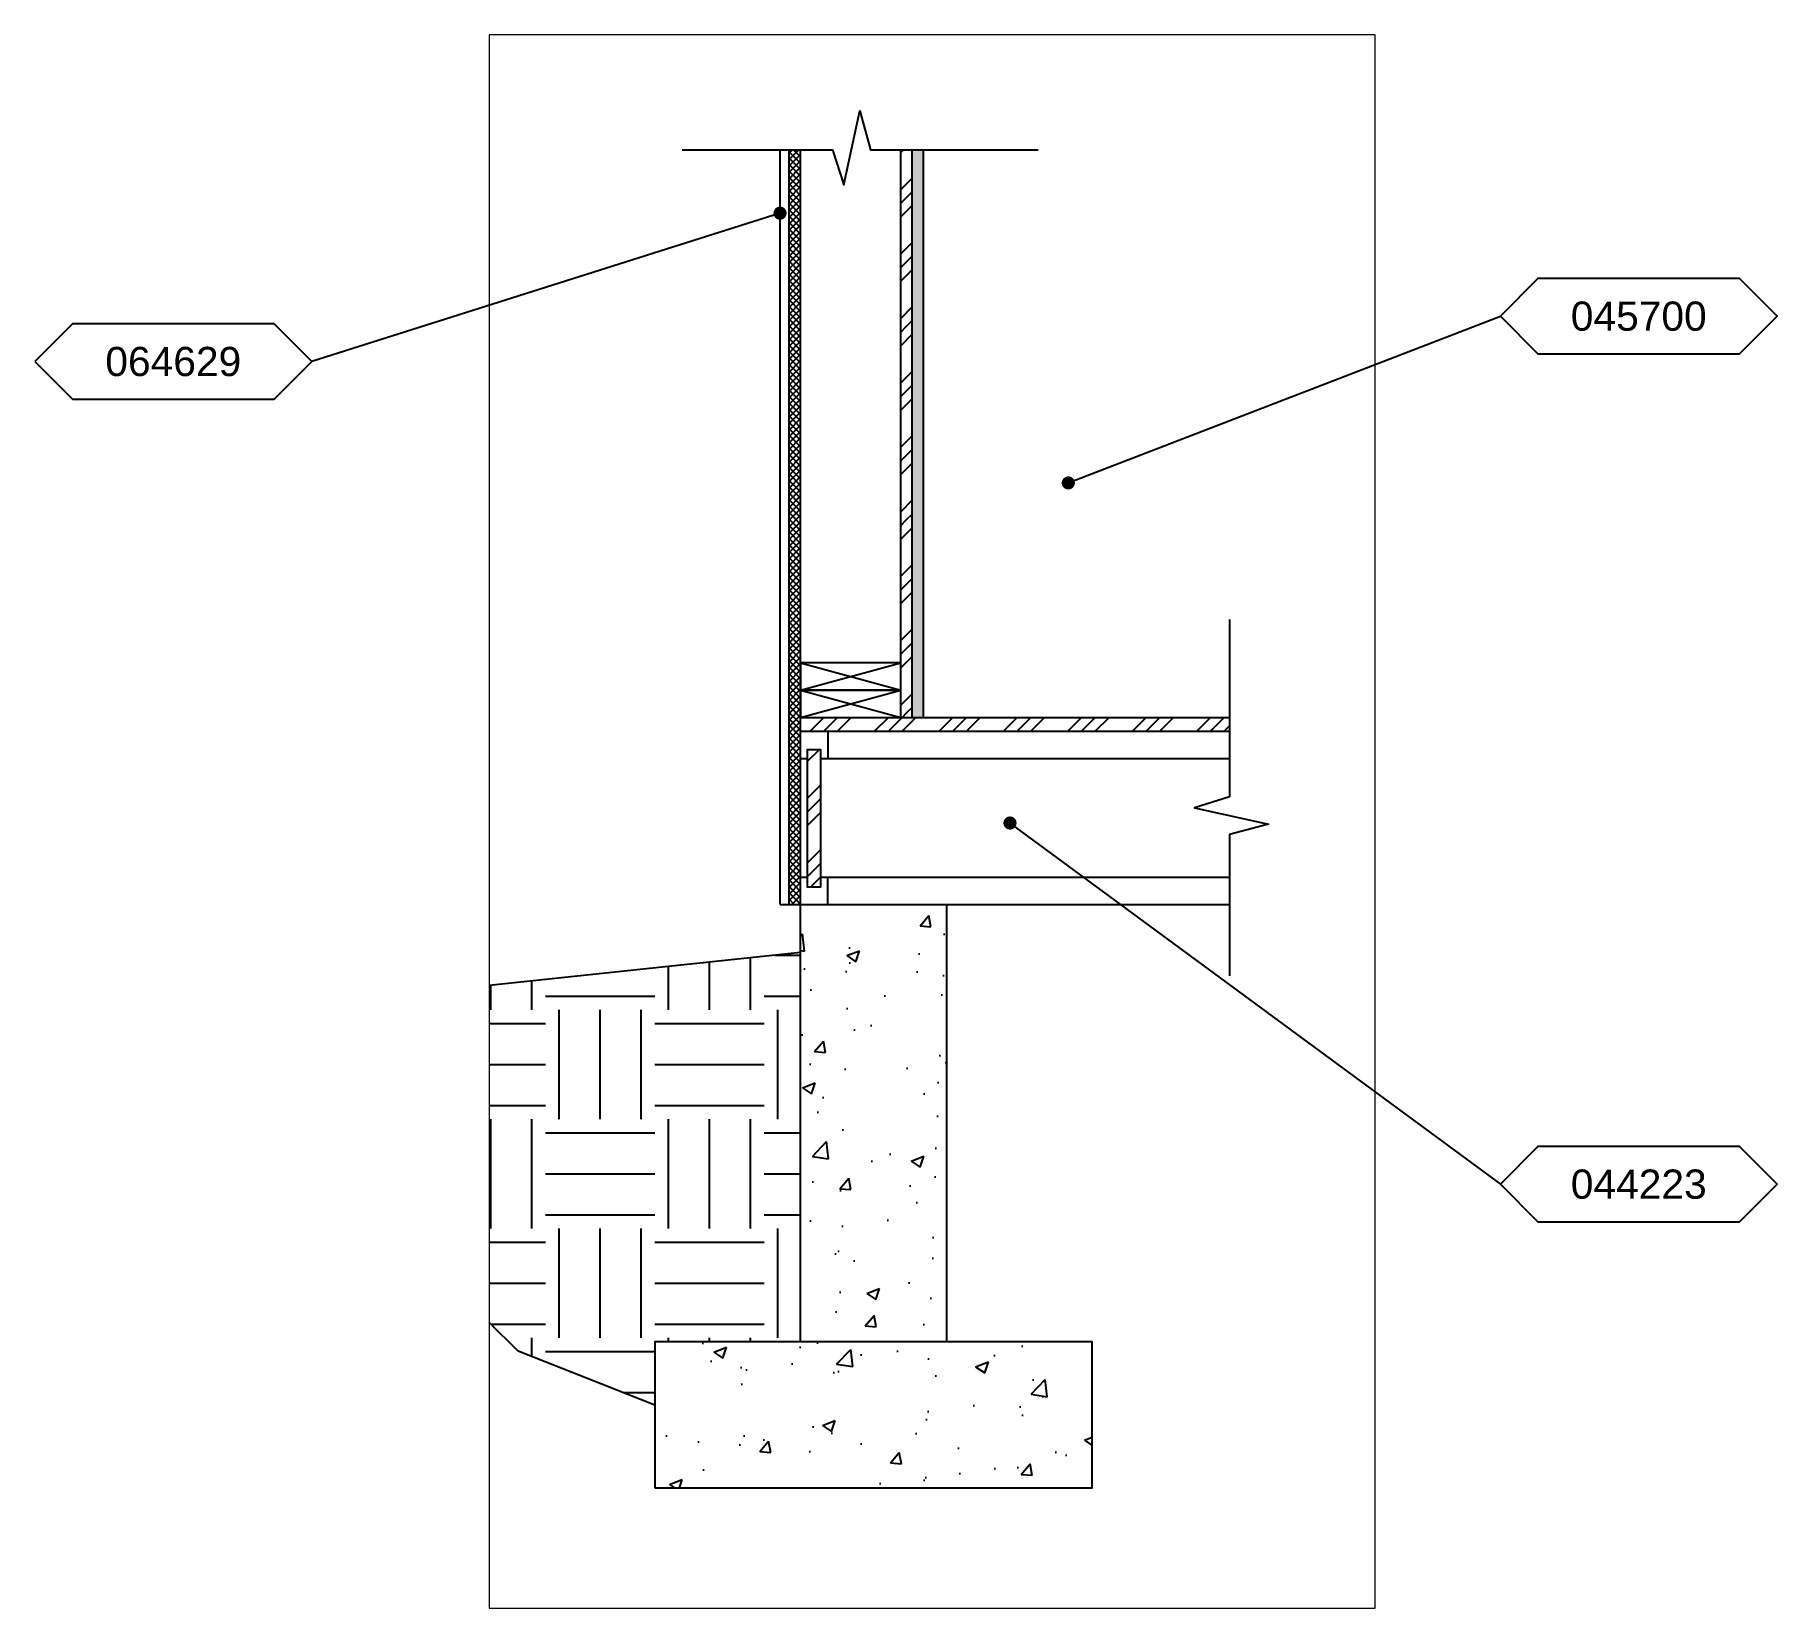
# Paper-space layout 'Layout1' of a CAD drawing. Header units: inches. Extents: x 6.9 to 18.8, y 6.2 to 17.
# The model-space entities are those that its viewports show. They can reach past a viewport. Long polylines and large blocks are cut down to what shows.
import ezdxf
from ezdxf.enums import TextEntityAlignment as Align

# ---------------------------------------------------------------- set-up
doc = ezdxf.new("R2010")
doc.units = ezdxf.units.IN
doc.header["$MEASUREMENT"] = 0
doc.layers.add('Annotations', color=31, linetype='Continuous', plot=False)
doc.layers.add('Vport', color=191, linetype='Continuous', plot=False)
for name, color, linetype in [('Concrete', 4, 'Continuous'), ('Dirt', 6, 'Continuous'), ('Hatch', 1, 'Continuous'), ('Wall', 5, 'Continuous')]:
    doc.layers.add(name, color=color, linetype=linetype)
doc.styles.get("Standard").update_dxf_attribs({"font": 'arial.ttf'})
doc.dimstyles.get("Standard").update_dxf_attribs({"dimtxt": 0.18, "dimasz": 0.18, "dimexe": 0.18, "dimexo": 0.0625, "dimgap": 0.09, "dimtad": 0, "dimtih": 1, "dimtoh": 1, "dimdec": 4, "dimzin": 0, "dimdsep": 46, "dimtxsty": 'Standard', "dimcen": 0.09, "dimadec": 0, "dimazin": 0, "dimtfac": 1, "dimtdec": 4, "dimtofl": 0, "dimtmove": 0, "dimatfit": 3, "dimfxl": 1, "dimtolj": 1, "dimtzin": 0, "dimarcsym": 0})
pattern_1 = [(45, (0, 0), (3.53553, 0), [5]), (45, (0.75, 0), (3.53553, 0), [5]), (45, (1.5, 0), (3.53553, 0), [5])]

# ---------------------------------------------------------------- blocks, each defined once
blk = doc.blocks.new('Keynote')
blk.add_lwpolyline([(0, 0), (0.258, -0.258), (1.641, -0.258), (1.899, 0), (1.641, 0.258), (0.258, 0.258)], close=True)
blk.add_attdef('KEYNOTE', text='', height=0.2).set_placement((0.949, 0), align=Align.MIDDLE)

msp = doc.modelspace()

# ---------------------------------------------------------------- hatches: boundary and pattern name
at = {"layer": 'Concrete'}
h = msp.add_hatch(dxfattribs=at)
h.set_pattern_fill('AR-CONC', color=256)
h.paths.add_polyline_path([(2.007, -30.963), (10.007, -30.963), (10.007, -6.963), (2.007, -6.963)])
h.paths.add_polyline_path([(-5.993, -30.963), (-5.993, -38.963), (18.007, -38.963), (18.007, -30.963)])
at = {"layer": 'Dirt'}
h = msp.add_hatch(dxfattribs=at)
h.set_pattern_fill('EARTH', color=256, scale=24)
h.paths.add_polyline_path([(2.007, -9.594), (-36.504, -13.687), (-30.007, -20.885), (-20.545, -24.554), (-13.484, -31.469), (-5.993, -34.433), (-5.993, -30.963), (2.007, -30.963)])
at = {"layer": 'Hatch'}
h = msp.add_hatch(dxfattribs=at)
h.set_pattern_fill('ANSI37', color=256, scale=2)
h.paths.add_polyline_path([(1.382, -6.963), (2.007, -6.963), (2.007, 34.439), (1.382, 34.439)])
h = msp.add_hatch(dxfattribs=at)
h.set_pattern_fill('GOST_GROUND', color=256, scale=0.25)
h.set_pattern_definition(pattern_1)
h.paths.add_polyline_path([(7.507, 6.287), (7.507, 4.787), (7.507, 3.287), (8.132, 3.287), (8.132, 34.439), (7.507, 34.439)])
h = msp.add_hatch(dxfattribs=at)
h.set_pattern_fill('AR-SAND', color=256, scale=0.25)
h.paths.add_polyline_path([(8.757, 34.439), (8.132, 34.439), (8.132, 3.287), (8.757, 3.287)])
h = msp.add_hatch(dxfattribs=at)
h.set_pattern_fill('GOST_GROUND', color=256, scale=0.25)
h.set_pattern_definition(pattern_1)
h.paths.add_polyline_path([(25.549, 2.537), (25.549, 3.287), (2.007, 3.287), (2.007, 2.537)])
h = msp.add_hatch(dxfattribs=at)
h.set_pattern_fill('GOST_GROUND', color=256, scale=0.25)
h.set_pattern_definition(pattern_1)
h.paths.add_polyline_path([(3.123, 1.519), (2.373, 1.519), (2.373, -5.485), (2.373, -6.005), (3.123, -6.005)])

# ---------------------------------------------------------------- linework, layer by layer
for p, q in [((1.382, -6.963), (1.382, 34.439)), ((8.132, 3.287), (8.132, 34.439)), ((8.757, 3.287), (8.757, 34.439)), ((2.007, 4.787), (7.507, 6.287)), ((2.007, 6.287), (7.507, 4.787)), ((2.007, 3.287), (7.507, 4.787)), ((2.007, 4.787), (7.507, 3.287)), ((2.007, 2.537), (25.549, 2.537)), ((3.507, 2.537), (3.507, 1.037)), ((2.007, 1.037), (2.373, 1.037)), ((3.123, 1.037), (25.549, 1.037)), ((2.007, -5.463), (2.373, -5.463)), ((3.123, -5.463), (25.549, -5.463)), ((3.507, -6.963), (3.507, -5.463)), ((2.007, -9.594), (-36.504, -13.687))]:
    msp.add_line(p, q)
for points in [[(-4.496, 34.439), (3.761, 34.439), (4.375, 32.505), (5.267, 36.572), (5.839, 34.439), (15.048, 34.439)], [(25.549, 8.665), (25.549, -1.057), (23.614, -1.672), (27.681, -2.564), (25.549, -3.135), (25.549, -10.879)], [(-5.993, -34.433), (-13.484, -31.469), (-20.545, -24.554), (-30.007, -20.885), (-36.504, -13.687)]]:
    msp.add_lwpolyline(points)
for points in [[(2.007, 4.787), (7.507, 4.787), (7.507, 6.287), (2.007, 6.287)], [(2.007, 3.287), (7.507, 3.287), (7.507, 4.787), (2.007, 4.787)], [(2.373, -5.485), (2.373, -6.005), (3.123, -6.005), (3.123, 1.519), (2.373, 1.519)]]:
    msp.add_lwpolyline(points, close=True)
at = {"layer": 'Wall'}
for p, q in [((0.882, -6.963), (0.882, 34.439)), ((2.007, -6.963), (2.007, 34.439)), ((7.507, 3.287), (7.507, 34.439)), ((2.007, 3.287), (25.549, 3.287)), ((0.882, -6.963), (25.549, -6.963))]:
    msp.add_line(p, q, dxfattribs=at)
for points in [[(2.007, -6.963), (10.007, -6.963), (10.007, -30.963), (2.007, -30.963)], [(-5.993, -38.963), (18.007, -38.963), (18.007, -30.963), (-5.993, -30.963)]]:
    msp.add_lwpolyline(points, close=True, dxfattribs=at)

psp = doc.layouts.get("Layout1")

# ---------------------------------------------------------------- block references
at = {"layer": 'Annotations'}
for p, values in [((16.901, 15.073), {'KEYNOTE': '045700'}), ((6.851, 14.762), {'KEYNOTE': '064629'}), ((16.901, 9.121), {'KEYNOTE': '044223'})]:
    psp.add_blockref('Keynote', p, dxfattribs=at).add_auto_attribs(values)

# ---------------------------------------------------------------- leaders
for points in [[(11.961, 15.779), (8.749, 14.762)], [(13.938, 13.929), (16.901, 15.073)], [(13.538, 11.597), (16.901, 9.121)]]:
    psp.add_leader(points, dimstyle='Standard', override={"dimasz": 0.36, "dimgap": 0.09, "dimtad": 0, "dimldrblk": 'DotSmall'}, dxfattribs=at)

# ---------------------------------------------------------------- viewports
at = {"layer": 'Vport'}
psp.add_viewport(center=(13.004, 11.607), size=(6.077, 10.7886), view_center_point=(9.225, -2.419), view_height=86.3089, dxfattribs=at)

doc.saveas('drawing.dxf')
